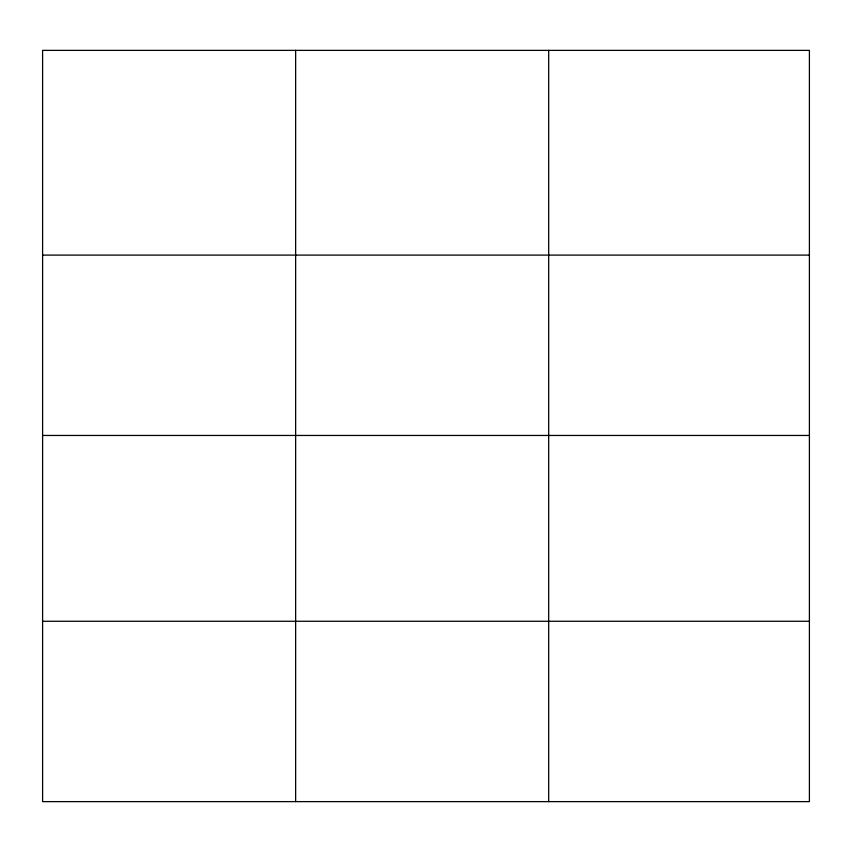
<?xml version="1.0" encoding="UTF-8"?>
<svg xmlns="http://www.w3.org/2000/svg" width="852" height="852" viewBox="0 0 852 852"><rect width="100%" height="100%" fill="white"/><g stroke="black" fill="none" stroke-linecap="round" stroke-linejoin="round"><path stroke-width="1.28" d="M809.4 435.457L809.4 50.374L42.6 50.374L42.6 801.625L809.4 801.625L809.4 435.457L42.6 435.457M42.6 255.099L809.4 255.099M42.6 621.268L809.4 621.268M548.688 50.374L548.688 801.625M295.644 50.374L295.644 801.625"/></g></svg>
